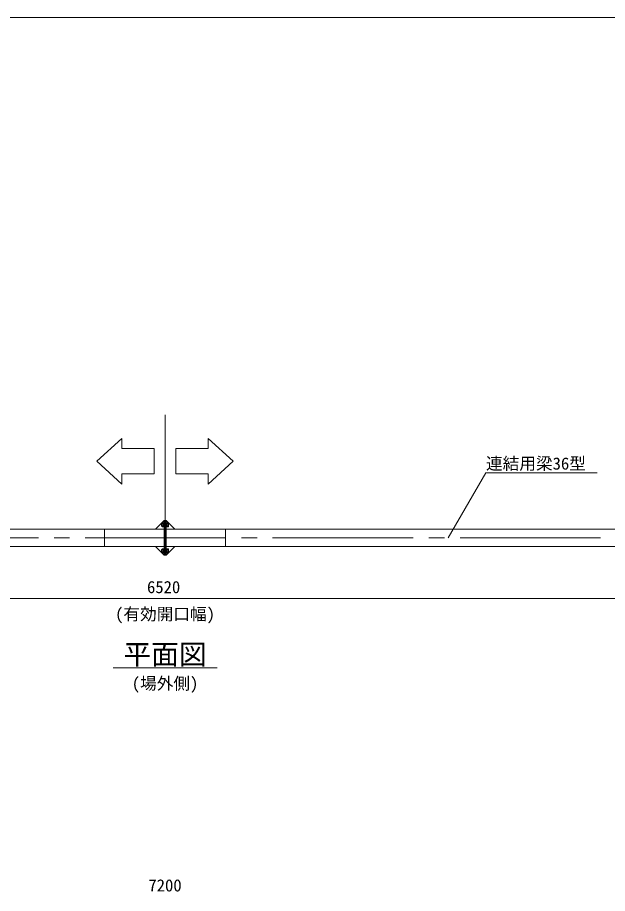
# Model space of a CAD drawing. Units: millimetres, scale not verified. Extents: x -10062 to 10062, y -16938 to 16938.
# Drawn here: x -4213 to -813, y -8113 to -3062 of the extents above; entities that cross this region are included whole.
import ezdxf
from ezdxf.enums import TextEntityAlignment as Align

# ---------------------------------------------------------------- set-up
doc = ezdxf.new("R2010")
doc.units = ezdxf.units.MM
doc.header["$LTSCALE"] = 90
doc.linetypes.add('CHAIN2', pattern=[12, 9, -1, 1, -1])
for name, color, linetype, lineweight in [('0-6_ﾎﾞﾙﾄ類', 134, 'Continuous', 18), ('0-B_図面枠', 134, 'Continuous', 18), ('0-C_寸法', 134, 'Continuous', 18), ('1-6_通芯', 134, 'CHAIN2', 18), ('1-B_文字', 134, 'Continuous', 18), ('2-1_連結用梁36', 134, 'Continuous', 18)]:
    doc.layers.add(name, color=color, linetype=linetype, lineweight=lineweight)
doc.styles.add('ＭＳ ゴシック', font='')
doc.styles.get('ＭＳ ゴシック').set_extended_font_data('MS Gothic')

msp = doc.modelspace()

# ---------------------------------------------------------------- linework, layer by layer
at = {"layer": '0-6_ﾎﾞﾙﾄ類'}
for p, q in [((-3381.2, -5980.5), (-3383.2, -5982.5)), ((-3383.2, -5992.5), (-3383.2, -5982.5)), ((-3381.2, -5994.5), (-3383.2, -5992.5)), ((-3379.8, -5981.7), (-3382.4, -5981.7)), ((-3379.8, -5993.3), (-3382.4, -5993.3)), ((-3381.2, -5994.5), (-3381.2, -5980.5)), ((-3379.8, -5980.5), (-3381.2, -5980.5)), ((-3379.8, -5994.5), (-3381.2, -5994.5)), ((-3379.8, -5977), (-3378.18, -5975.38)), ((-3379.8, -5998), (-3379.8, -5977)), ((-3379.8, -5998), (-3378.18, -5999.62)), ((-3378.18, -5981.44), (-3370.8, -5981.44)), ((-3378.18, -5993.56), (-3370.8, -5993.56)), ((-3351.2, -5986.69), (-3354.2, -5987.5)), ((-3351.2, -5987.5), (-3354.2, -5988.3)), ((-3343.82, -5981.44), (-3351.2, -5981.44)), ((-3343.82, -5993.56), (-3351.2, -5993.56)), ((-3342.2, -5998), (-3343.82, -5999.62)), ((-3381.2, -6130.5), (-3383.2, -6132.5)), ((-3383.2, -6142.5), (-3383.2, -6132.5)), ((-3381.2, -6144.5), (-3383.2, -6142.5)), ((-3379.8, -6131.7), (-3382.4, -6131.7)), ((-3379.8, -6143.3), (-3382.4, -6143.3)), ((-3381.2, -6144.5), (-3381.2, -6130.5)), ((-3379.8, -6130.5), (-3381.2, -6130.5)), ((-3379.8, -6144.5), (-3381.2, -6144.5)), ((-3379.8, -6127), (-3378.18, -6125.37)), ((-3379.8, -6148), (-3379.8, -6127)), ((-3379.8, -6148), (-3378.18, -6149.63)), ((-3378.18, -6131.44), (-3370.8, -6131.44)), ((-3378.18, -6143.56), (-3370.8, -6143.56)), ((-3351.2, -6136.7), (-3354.2, -6137.5)), ((-3351.2, -6137.5), (-3354.2, -6138.31)), ((-3343.82, -6131.44), (-3351.2, -6131.44)), ((-3343.82, -6143.56), (-3351.2, -6143.56)), ((-3342.2, -6148), (-3343.82, -6149.63))]:
    msp.add_line(p, q, dxfattribs=at)
for points in [[(-3378.18, -5975.38), (-3370.8, -5975.38), (-3370.8, -5999.62), (-3378.18, -5999.62)], [(-3343.82, -5975.38), (-3351.2, -5975.38), (-3351.2, -5999.62), (-3343.82, -5999.62)], [(-3342.2, -5998), (-3342.2, -5977), (-3343.82, -5975.38)], [(-3378.18, -6125.37), (-3370.8, -6125.37), (-3370.8, -6149.63), (-3378.18, -6149.63)], [(-3343.82, -6125.37), (-3351.2, -6125.37), (-3351.2, -6149.63), (-3343.82, -6149.63)], [(-3342.2, -6148), (-3342.2, -6127), (-3343.82, -6125.37)]]:
    msp.add_lwpolyline(points, dxfattribs=at)
for points in [[(-3370.8, -5998.5), (-3370.8, -5976.5), (-3368.5, -5976.5), (-3368.5, -5998.5)], [(-3354.2, -5976.5), (-3354.2, -5998.5), (-3356.5, -5998.5), (-3356.5, -5976.5)], [(-3354.2, -5976.15), (-3354.2, -5998.85), (-3351.2, -5998.85), (-3351.2, -5976.15)], [(-3370.8, -6148.5), (-3370.8, -6126.5), (-3368.5, -6126.5), (-3368.5, -6148.5)], [(-3354.2, -6126.5), (-3354.2, -6148.5), (-3356.5, -6148.5), (-3356.5, -6126.5)], [(-3354.2, -6126.15), (-3354.2, -6148.85), (-3351.2, -6148.85), (-3351.2, -6126.15)]]:
    msp.add_lwpolyline(points, close=True, dxfattribs=at)
for centre, radius, start, end in [((-3367.67, -5987.5), 12.12, 150, 210), ((-3375.14, -5978.4), 4.28, 135, 225), ((-3375.14, -5996.59), 4.28, 135, 225), ((-3346.86, -5978.4), 4.28, 315, 45), ((-3354.33, -5987.5), 12.12, 330, 30), ((-3346.86, -5996.59), 4.28, 315, 45), ((-3367.67, -6137.5), 12.12, 150, 210), ((-3375.14, -6128.41), 4.28, 135, 225), ((-3375.14, -6146.6), 4.28, 135, 225), ((-3346.86, -6128.41), 4.28, 315, 45), ((-3354.33, -6137.5), 12.12, 330, 30), ((-3346.86, -6146.6), 4.28, 315, 45)]:
    msp.add_arc(centre, radius, start, end, dxfattribs=at)
at = {"layer": '0-B_図面枠'}
msp.add_lwpolyline([(-10062.5, -3062.5), (10062.5, -3062.5), (10062.5, -16937.5), (-10062.5, -16937.5)], close=True, dxfattribs=at)
at = {"layer": '0-C_寸法'}
msp.add_line((-165.5, -6412.5), (-6575.5, -6412.5), dxfattribs=at)
at = {"layer": '1-6_通芯'}
for p, q in [((-3362.5, -6162.5), (-3362.5, -5301.76)), ((-7062.5, -6062.5), (1138.5, -6062.5))]:
    msp.add_line(p, q, dxfattribs=at)
at = {"layer": '1-B_文字'}
for p, q in [((-1514.14, -5688.18), (-871.6, -5688.18)), ((-3662.5, -6812.5), (-3062.5, -6812.5))]:
    msp.add_line(p, q, dxfattribs=at)
for points in [[(-3755.66, -5621.03), (-3611.25, -5490.26), (-3611.25, -5548.17), (-3424.61, -5548.17), (-3424.61, -5694.18), (-3611.25, -5694.18), (-3611.25, -5752.08)], [(-2969.33, -5621.03), (-3113.75, -5490.26), (-3113.75, -5548.17), (-3300.39, -5548.17), (-3300.39, -5694.18), (-3113.75, -5694.18), (-3113.75, -5752.08)]]:
    msp.add_lwpolyline(points, close=True, dxfattribs=at)
msp.add_lwpolyline([(-1730.61, -6062.5), (-1514.5, -5688.18), (-1514.14, -5688.18)], dxfattribs=at)
at = {"layer": '2-1_連結用梁36'}
for p, q in [((-3711.45, -6112.5), (-3711.45, -6012.5)), ((-3013.55, -6112.5), (-3013.55, -6012.5))]:
    msp.add_line(p, q, dxfattribs=at)
for points in [[(-3368.5, -6012.5), (-3418.5, -6012.5), (-3368.5, -5962.5)], [(-3368.5, -6162.5), (-3368.5, -5962.5), (-3362.5, -5962.5), (-3362.5, -6162.5)], [(-3356.5, -6162.5), (-3356.5, -5962.5), (-3362.5, -5962.5), (-3362.5, -6162.5)], [(-3356.5, -6012.5), (-3306.5, -6012.5), (-3356.5, -5962.5)], [(-3368.5, -6112.5), (-7062.5, -6112.5), (-7062.5, -6012.5), (-3368.5, -6012.5)], [(-3356.5, -6112.5), (337.5, -6112.5), (337.5, -6012.5), (-3356.5, -6012.5)], [(-3368.5, -6112.5), (-3418.5, -6112.5), (-3368.5, -6162.5)], [(-3356.5, -6112.5), (-3306.5, -6112.5), (-3356.5, -6162.5)]]:
    msp.add_lwpolyline(points, close=True, dxfattribs=at)

# ---------------------------------------------------------------- texts
at = {"layer": '0-C_寸法', "style": 'ＭＳ ゴシック'}
for s, p in [('6520', (-3466.5, -6402.6)), ('(有効開口幅)', (-3650.5, -6558.1)), ('7200', (-3458.5, -8122.6))]:
    msp.add_text(s, height=70.38, dxfattribs=at).set_placement(p, align=Align.BOTTOM_LEFT)
at = {"layer": '1-B_文字', "style": 'ＭＳ ゴシック'}
for s, height, p in [('連結用梁36型', 70.38, (-1513.14, -5690.15)), ('平面図', 117.3, (-3602.5, -6828.5)), ('(場外側)', 70.38, (-3554.5, -6958.1))]:
    msp.add_text(s, height=height, dxfattribs=at).set_placement(p, align=Align.BOTTOM_LEFT)

doc.saveas('drawing.dxf')
